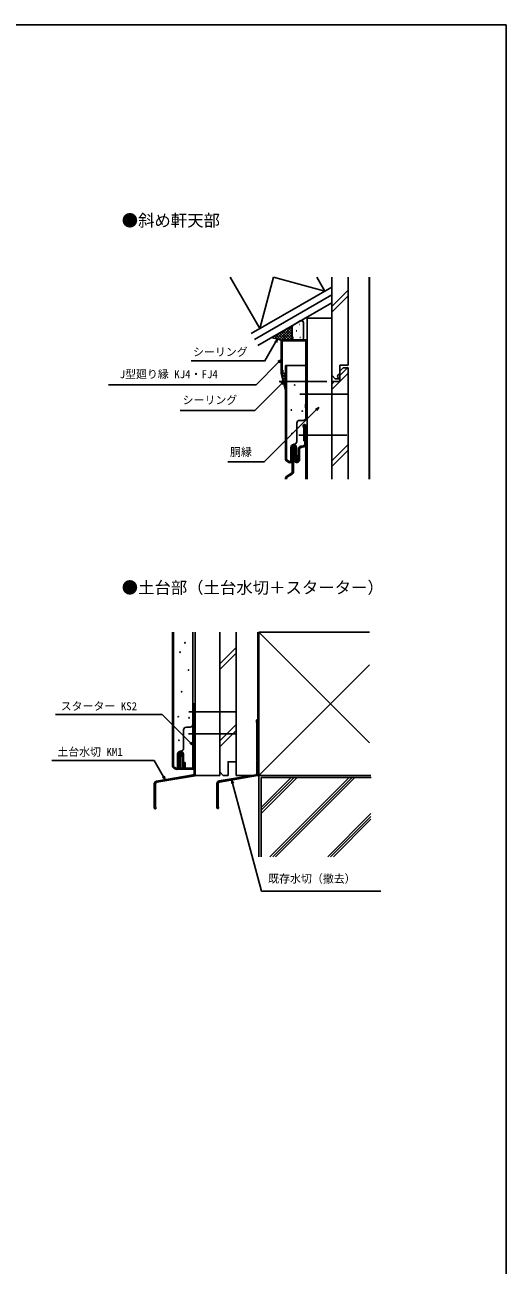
# Model space of a CAD drawing. Units: millimetres, scale not verified. Extents: x -525 to 525, y -784 to 779.
# Drawn here: x 172 to 525, y -162 to 746 of the extents above; entities that cross this region are included whole.
import ezdxf
from ezdxf.enums import TextEntityAlignment as Align

# ---------------------------------------------------------------- set-up
doc = ezdxf.new("R2010")
doc.units = ezdxf.units.MM
doc.header["$LTSCALE"] = 4
for name, color, linetype in [('0-1_USER1', 3, 'Continuous'), ('0-2_YKK_11', 7, 'Continuous'), ('0-3_YKK_12', 2, 'Continuous'), ('0-4_YKK_13', 4, 'Continuous'), ('0-5_YKK_D', 6, 'Continuous'), ('0-6_YKK_ZWAK', 7, 'Continuous'), ('0-7_YSS_K', 3, 'Continuous')]:
    doc.layers.add(name, color=color, linetype=linetype)
doc.styles.add('ＭＳ ゴシック', font='')
doc.styles.get('ＭＳ ゴシック').set_extended_font_data('MS Gothic')

msp = doc.modelspace()

# ---------------------------------------------------------------- linework, layer by layer
at = {"layer": '0-2_YKK_11'}
for p, q in [((360.43, 515.598), (360.13, 515.298)), ((360.131, 491.198), (360.13, 515.298)), ((360.13, 515.298), (360.131, 491.198)), ((379.131, 515.298), (379.131, 466.198)), ((296.619, 243.282), (296.619, 242.762)), ((297.269, 196.244), (297.269, 236.369)), ((295.619, 227.282), (295.619, 226.762)), ((295.638, 196.776), (268.932, 192.203)), ((269.067, 191.415), (297.269, 196.244)), ((267.269, 190.232), (267.269, 172.569))]:
    msp.add_line(p, q, dxfattribs=at)
for points in [[(360.43, 515.598), (378.831, 515.598), (379.131, 515.298)], [(377.93, 466.198), (377.93, 468.398), (378.13, 468.598), (378.331, 468.798), (378.331, 475.14), (378.45, 475.324), (378.451, 475.873), (378.33, 476.057), (378.33, 514.798), (360.93, 514.798), (360.931, 493.798), (361.13, 493.598), (361.331, 493.398), (361.331, 491.198)], [(296.269, 201.022), (296.269, 237.022), (297.269, 237.022), (297.269, 248.272)], [(296.269, 247.565), (296.469, 247.282), (296.469, 243.542), (296.619, 243.282)], [(296.619, 242.762), (296.469, 242.502), (296.469, 237.822), (295.469, 237.822), (295.469, 227.542), (295.619, 227.282)], [(296.169, 236.369), (296.169, 235.219), (296.319, 234.959), (296.469, 234.699), (296.469, 227.319), (296.589, 227.079), (296.589, 226.759), (296.469, 226.519), (296.469, 207.319), (296.589, 207.079), (296.589, 206.759), (296.469, 206.519), (296.469, 197.762)], [(295.619, 226.762), (295.469, 226.502), (295.469, 201.822), (286.269, 201.822), (286.269, 209.939), (286.519, 210.234)], [(285.469, 211.122), (285.469, 201.022), (296.269, 201.022)], [(268.227, 173.141), (268.069, 173.405), (268.069, 190.232)]]:
    msp.add_lwpolyline(points, dxfattribs=at)
for centre, radius, start, end in [((360.731, 491.198), 0.6, 180.00146, 360), ((378.531, 466.198), 0.6, 180.00146, 360), ((296.519, 248.272), 0.75, 0, 250.5277), ((296.719, 236.369), 0.55, 0, 180), ((286.369, 211.122), 0.9, 279.59407, 180), ((269.269, 190.232), 2, 99.71727, 180.00011), ((269.269, 190.232), 1.2, 99.71769, 180.00049), ((295.469, 197.762), 1, 279.71549, 359.99949), ((267.919, 172.569), 0.65, 179.99983, 61.7213)]:
    msp.add_arc(centre, radius, start, end, dxfattribs=at)
at = {"layer": '0-3_YKK_12'}
for p, q in [((358.738, 485.034), (393.738, 485.034)), ((373.858, 475.873), (408.858, 475.873)), ((373.238, 445.896), (408.238, 445.896)), ((292.476, 243.022), (327.476, 243.022)), ((292.376, 226.919), (327.376, 226.919))]:
    msp.add_line(p, q, dxfattribs=at)
at = {"layer": '0-4_YKK_13'}
for p, q in [((363.33, 428.368), (363.33, 496.798)), ((378.33, 496.798), (363.33, 496.798)), ((364.13, 496.798), (364.13, 428.368)), ((378.33, 496.798), (378.33, 458.594)), ((371.63, 441.094), (371.63, 454.594)), ((376.33, 456.594), (373.63, 456.594)), ((376.346, 452.481), (376.718, 450.367)), ((376.718, 450.367), (376.718, 441.65)), ((377.518, 450.437), (377.134, 452.619)), ((377.53, 452.654), (377.53, 439.154)), ((377.53, 441.654), (377.53, 449.967)), ((378.33, 452.654), (378.33, 439.154)), ((367.23, 436.794), (367.23, 427.098)), ((368.03, 427.098), (368.03, 436.794)), ((369.33, 439.094), (369.63, 439.094)), ((370.63, 427.594), (370.63, 436.794)), ((371.43, 427.594), (371.43, 436.794)), ((376.547, 437.974), (374.57, 437.612)), ((376.691, 437.187), (374.714, 436.825)), ((376.718, 441.65), (377.53, 441.65)), ((378.33, 440.885), (378.33, 413.516)), ((366.18, 426.492), (364.73, 427.329)), ((368.33, 418.738), (368.33, 435.654)), ((369.13, 418.738), (369.13, 435.654)), ((369.53, 435.654), (369.53, 427.654)), ((370.33, 435.654), (370.33, 427.654)), ((371.83, 430.594), (372.63, 430.594)), ((371.83, 427.594), (371.83, 430.594)), ((372.63, 427.594), (372.63, 430.594)), ((372.93, 427.654), (372.93, 435.644)), ((373.73, 427.654), (373.73, 435.644)), ((364.33, 426.636), (365.78, 425.799)), ((371.33, 426.654), (371.93, 426.654)), ((371.33, 425.854), (371.93, 425.854)), ((363.33, 413.516), (363.33, 414.12)), ((364.13, 414.12), (364.13, 413.516)), ((364.33, 415.852), (367.83, 417.872)), ((368.23, 417.179), (364.73, 415.159)), ((280.469, 203.597), (280.469, 301.497)), ((281.269, 301.497), (281.269, 203.597)), ((295.469, 301.497), (295.469, 233.822)), ((288.769, 216.322), (288.769, 229.822)), ((293.469, 231.822), (290.769, 231.822)), ((284.369, 212.022), (284.369, 202.326)), ((285.169, 202.326), (285.169, 212.022)), ((286.469, 214.322), (286.769, 214.322)), ((287.769, 202.822), (287.769, 212.022)), ((288.569, 202.822), (288.569, 212.022)), ((281.469, 201.865), (282.919, 201.027)), ((283.319, 201.72), (281.869, 202.557)), ((288.969, 205.822), (289.769, 205.822)), ((288.969, 202.822), (288.969, 205.822)), ((289.769, 202.822), (289.769, 205.822))]:
    msp.add_line(p, q, dxfattribs=at)
for centre, radius in [((370.123, 482.528), 0.2), ((367.703, 464.246), 0.2), ((375.635, 463.439), 0.2), ((368.144, 447.013), 0.2), ((369.33, 436.794), 1.3), ((368.642, 437.47), 0.1), ((368.742, 436.818), 0.1), ((369.133, 437.37), 0.1), ((369.343, 436.594), 0.1), ((369.841, 437.47), 0.1), ((370.265, 436.939), 0.1), ((368.542, 436.184), 0.1), ((369.335, 435.686), 0.1), ((370.041, 436.084), 0.1), ((289.714, 293.594), 0.2), ((286.114, 286.756), 0.2), ((292.354, 273.678), 0.2), ((287.262, 257.756), 0.2), ((284.842, 239.474), 0.2), ((292.774, 238.667), 0.2), ((285.283, 222.242), 0.2), ((286.469, 212.022), 1.3), ((285.681, 211.413), 0.1), ((285.781, 212.698), 0.1), ((285.881, 212.046), 0.1), ((286.272, 212.598), 0.1), ((286.474, 210.914), 0.1), ((286.482, 211.822), 0.1), ((286.98, 212.698), 0.1), ((287.18, 211.313), 0.1), ((287.403, 212.167), 0.1)]:
    msp.add_circle(centre, radius, dxfattribs=at)
for centre, radius, start, end in [((373.63, 454.594), 2, 90, 180), ((376.33, 458.594), 2, 270, 0), ((377.33, 452.654), 1, 0, 190), ((377.33, 452.654), 0.2, 0, 190), ((369.33, 436.794), 2.1, 90, 180), ((369.33, 436.794), 1.3, 90, 180), ((369.33, 435.654), 1, 90, 180), ((369.33, 436.794), 2.1, 0, 90), ((369.33, 436.794), 1.3, 0, 90), ((369.33, 435.654), 1, 0, 90), ((369.63, 441.094), 2, 270, 0), ((374.93, 435.644), 2, 100.38604, 180), ((374.93, 435.644), 1.2, 100.38604, 180), ((376.33, 439.154), 1.2, 280.38604, 0), ((376.33, 439.154), 2, 280.38604, 0), ((365.33, 428.368), 2, 180, 240), ((365.33, 428.368), 1.2, 180, 240), ((369.33, 435.654), 0.2, 90, 180), ((369.33, 435.654), 0.2, 0, 90), ((371.33, 427.654), 1.8, 180, 270), ((371.33, 427.654), 1, 180, 270), ((371.63, 427.594), 1, 180, 270), ((371.63, 427.594), 0.2, 180, 270), ((371.63, 427.594), 0.2, 270, 0), ((371.63, 427.594), 1, 270, 0), ((371.93, 427.654), 1, 270, 0), ((371.93, 427.654), 1.8, 270, 0), ((366.53, 427.098), 1.5, 240, 0), ((366.53, 427.098), 0.7, 240, 0), ((367.33, 418.738), 1, 300, 0), ((367.33, 418.738), 1.8, 300, 0), ((365.33, 414.12), 2, 120, 180), ((365.33, 414.12), 1.2, 120, 180), ((290.769, 229.822), 2, 90, 180), ((293.469, 233.822), 2, 270, 0), ((286.469, 212.022), 2.1, 90, 180), ((286.469, 212.022), 1.3, 90, 180), ((286.469, 212.022), 2.1, 0, 90), ((286.469, 212.022), 1.3, 0, 90), ((286.769, 216.322), 2, 270, 0), ((282.469, 203.597), 2, 180, 240), ((282.469, 203.597), 1.2, 180, 240), ((283.669, 202.326), 1.5, 240, 0), ((283.669, 202.326), 0.7, 240, 0), ((288.769, 202.822), 1, 180, 270), ((288.769, 202.822), 0.2, 180, 270), ((288.769, 202.822), 0.2, 270, 0), ((288.769, 202.822), 1, 270, 0)]:
    msp.add_arc(centre, radius, start, end, dxfattribs=at)
at = {"layer": '0-5_YKK_D'}
for points in [[(357.419, 516.131), (356.144, 513.923), (348.254, 500.256), (294.325, 500.256)], [(355.552, 514.264), (357.419, 516.131), (356.736, 513.581)], [(360.131, 501.109), (358.327, 499.306), (341.783, 482.761), (233.826, 482.761)], [(357.844, 499.789), (360.131, 501.109), (358.811, 498.822)], [(362.131, 485.198), (360.327, 483.395), (340.859, 463.927), (286.132, 463.927)], [(359.844, 483.878), (362.131, 485.198), (360.811, 482.912)], [(387.66, 466.039), (385.857, 464.236), (347.798, 426.177), (321.024, 426.177)], [(385.374, 464.719), (387.66, 466.039), (386.34, 463.753)], [(295.469, 218.65), (293.666, 220.454), (272.959, 241.16), (194.941, 241.16)], [(294.149, 220.937), (295.469, 218.65), (293.183, 219.97)], [(275.158, 193.269), (273.883, 195.478), (267.054, 207.307), (192.175, 207.307)], [(274.475, 195.819), (275.158, 193.269), (273.291, 195.136)], [(323.996, 190.519), (323.996, 193.159), (325.316, 190.873)], [(323.996, 193.159), (324.656, 190.696), (345.845, 111.619), (433.1, 111.619)]]:
    msp.add_lwpolyline(points, dxfattribs=at)
at = {"layer": '0-6_YKK_ZWAK'}
msp.add_line((-525, 746.5), (525, 746.5), dxfattribs=at)
msp.add_lwpolyline([(-525, -783.5), (525, -783.5), (525, 746.5)], dxfattribs=at)
at = {"layer": '0-7_YSS_K'}
for p, q in [((322.88, 561.5), (344.569, 523.934)), ((354.634, 561.5), (344.569, 523.934)), ((354.634, 561.5), (392.2, 551.434)), ((386.389, 561.5), (392.2, 551.434)), ((397.2, 561.5), (397.2, 489.659)), ((424.6, 413.516), (424.6, 561.5)), ((425, 413.516), (425, 561.5)), ((338.178, 520.245), (397.2, 554.321)), ((397.2, 548.548), (340.678, 515.914)), ((409.2, 552.089), (397.2, 540.089)), ((409.2, 547.846), (397.2, 535.846)), ((397.2, 542.774), (343.178, 511.584)), ((374.175, 529.48), (368.971, 526.476)), ((376.575, 517.198), (376.575, 528.095)), ((397.2, 531.602), (379.2, 531.602)), ((379.2, 531.602), (379.2, 413.516)), ((397.2, 531.602), (397.2, 413.516)), ((353.854, 517.147), (355.199, 518.491)), ((357.526, 516.203), (355.224, 518.505)), ((355.445, 516.738), (359.756, 521.048)), ((360.218, 515.511), (356.505, 519.224)), ((357.036, 516.329), (364.313, 523.605)), ((362.199, 515.53), (357.786, 519.943)), ((358.627, 515.92), (368.171, 525.463)), ((364.179, 515.55), (359.067, 520.662)), ((360.218, 515.511), (368.171, 523.463)), ((366.16, 515.569), (360.348, 521.381)), ((368.14, 515.589), (361.629, 522.1)), ((362.238, 515.531), (368.171, 521.463)), ((368.171, 517.558), (362.911, 522.818)), ((368.171, 519.558), (364.192, 523.537)), ((364.258, 515.551), (368.171, 519.463)), ((368.171, 521.558), (365.473, 524.256)), ((368.171, 523.558), (366.754, 524.975)), ((368.171, 525.558), (368.035, 525.694)), ((368.171, 525.091), (368.171, 517.198)), ((371.278, 522.238), (371.578, 522.238)), ((373.659, 527), (373.959, 527)), ((376.341, 522.238), (376.575, 522.238)), ((354.834, 516.895), (353.943, 517.786)), ((366.278, 515.57), (368.171, 517.463)), ((368.298, 515.59), (368.707, 516)), ((368.897, 517.475), (369.197, 517.475)), ((369.771, 515.598), (374.975, 515.598)), ((373.959, 517.475), (374.259, 517.475)), ((360.549, 489.617), (361.896, 490.963)), ((363.33, 489.998), (362.366, 490.963)), ((409.2, 491.277), (397.2, 479.277)), ((403.2, 485.159), (403.2, 497.159)), ((409.2, 495.52), (403.2, 489.52)), ((405.7, 495.159), (403.2, 492.659)), ((363.33, 487.998), (360.731, 490.598)), ((363.33, 485.998), (360.85, 488.479)), ((360.967, 488.035), (363.33, 490.398)), ((361.386, 486.454), (363.33, 488.398)), ((363.33, 483.998), (361.57, 485.759)), ((361.804, 484.872), (363.33, 486.398)), ((362.223, 483.291), (363.33, 484.398)), ((363.33, 481.998), (362.289, 483.04)), ((362.641, 481.709), (363.33, 482.398)), ((397.2, 489.659), (399.7, 487.159)), ((397.2, 485.159), (403.2, 485.159)), ((397.2, 485.159), (397.2, 413.516)), ((398.839, 485.159), (397.2, 483.52)), ((399.7, 487.159), (403.2, 487.159)), ((363.33, 479.998), (363.009, 480.32)), ((363.06, 480.128), (363.33, 480.398)), ((409.2, 438.951), (397.2, 426.951)), ((409.2, 434.709), (397.2, 422.709)), ((315.269, 301.497), (315.269, 198.997)), ((315.269, 196.497), (315.269, 301.497)), ((327.269, 196.497), (327.269, 301.497)), ((343.141, 196.497), (343.141, 301.5)), ((343.541, 196.5), (343.541, 301.5)), ((343.941, 301.5), (425, 220.441)), ((425, 301.5), (343.941, 301.5)), ((343.941, 173), (343.941, 301.5)), ((327.269, 290.255), (315.269, 278.255)), ((327.269, 286.013), (315.269, 274.013)), ((425, 277.559), (343.941, 196.5)), ((342.04, 236.562), (342.04, 235.412)), ((343.14, 196.69), (343.14, 236.562)), ((327.269, 233.687), (315.269, 221.687)), ((327.269, 229.444), (315.269, 217.444)), ((342.34, 234.892), (342.34, 227.512)), ((342.34, 226.712), (342.34, 207.512)), ((342.34, 206.712), (342.34, 197.955)), ((341.509, 196.97), (314.802, 192.397)), ((314.938, 191.608), (342.891, 196.395)), ((315.269, 198.997), (317.769, 196.497)), ((317.769, 196.497), (321.269, 196.497)), ((343.141, 196.497), (327.269, 196.497)), ((343.069, 196.497), (425, 196.497)), ((343.941, 196.494), (343.941, 136.873)), ((425.941, 196.494), (343.941, 196.494)), ((345.441, 136.873), (345.441, 194.994)), ((426.108, 194.994), (345.441, 194.994)), ((345.441, 168.652), (371.783, 194.994)), ((345.441, 172.895), (367.541, 194.994)), ((345.657, 170.989), (369.662, 194.994)), ((409.967, 194.994), (351.846, 136.873)), ((353.967, 136.873), (412.089, 194.994)), ((414.21, 194.994), (356.089, 136.873)), ((313.14, 190.425), (313.14, 172.762)), ((313.94, 173.599), (313.94, 190.425)), ((425.941, 168.542), (394.272, 136.873)), ((396.394, 136.873), (425.941, 166.42)), ((425.941, 164.299), (398.515, 136.873))]:
    msp.add_line(p, q, dxfattribs=at)
for points in [[(403.2, 497.159), (409.2, 497.159), (409.2, 561.5)], [(409.2, 413.516), (409.2, 495.159), (405.7, 495.159)], [(297.269, 301.497), (297.269, 196.497), (315.269, 196.497)], [(321.269, 196.497), (321.269, 206.497), (327.269, 206.497)]]:
    msp.add_lwpolyline(points, dxfattribs=at)
for points in [[(360.218, 515.511), (353.133, 517.332), (368.386, 525.891), (368.171, 525.891), (368.171, 517.198), (368.64, 516.067), (369.109, 515.598)], [(360.131, 491.198), (360.731, 490.598), (361.283, 490.963), (363.33, 490.963), (363.33, 479.105)]]:
    msp.add_lwpolyline(points, close=True, dxfattribs=at)
for centre, radius, start, end in [((374.975, 528.095), 1.6, 359.99923, 120), ((369.771, 525.091), 1.6, 120, 180), ((369.771, 517.198), 1.6, 180, 270), ((374.975, 517.198), 1.6, 270, 359.99923), ((403.2, 488.909), 1.657, 90, 270), ((342.59, 236.562), 0.55, 0, 180), ((342.34, 235.412), 0.3, 179.99575, 239.99858), ((342.04, 234.892), 0.3, 0.00047, 60.00184), ((342.64, 227.512), 0.3, 179.99766, 233.12951), ((342.34, 227.112), 0.2, 306.86499, 53.12956), ((342.64, 226.712), 0.3, 126.87397, 180.00174), ((342.64, 207.512), 0.3, 179.99591, 233.12543), ((342.64, 206.712), 0.3, 126.87456, 180.00408), ((342.34, 207.112), 0.2, 306.86728, 53.13273), ((315.14, 190.425), 2, 99.71727, 180.00011), ((315.14, 190.425), 1.2, 99.71769, 180.00049), ((341.34, 197.955), 1, 279.71549, 359.99949), ((342.84, 196.69), 0.3, 279.71454, 359.99537), ((313.79, 172.762), 0.65, 179.99983, 61.7213), ((314.24, 173.599), 0.3, 179.9961, 241.71706)]:
    msp.add_arc(centre, radius, start, end, dxfattribs=at)

# ---------------------------------------------------------------- texts
at = {"layer": '0-1_USER1', "style": 'ＭＳ ゴシック'}
for s, p in [('●斜め軒天部', (243.364, 596.068)), ('●土台部（土台水切＋スターター）', (243.364, 327.068))]:
    msp.add_text(s, height=8.798, dxfattribs=at).set_placement(p, align=Align.BOTTOM_LEFT)
at = {"layer": '0-5_YKK_D', "style": 'ＭＳ ゴシック'}
for s, p in [('シーリング', (295.627, 502.046)), ('J型廻り縁 KJ4・FJ4', (241.877, 485.79)), ('シーリング', (287.964, 466.809)), ('胴縁', (322.728, 428.711)), ('スターター KS2', (198.694, 242.474)), ('土台水切 KM1', (196.197, 209.011)), ('既存水切（撤去）', (350.679, 116.084))]:
    msp.add_text(s, height=5.865, dxfattribs=at).set_placement(p, align=Align.BOTTOM_LEFT)

doc.saveas('drawing.dxf')
